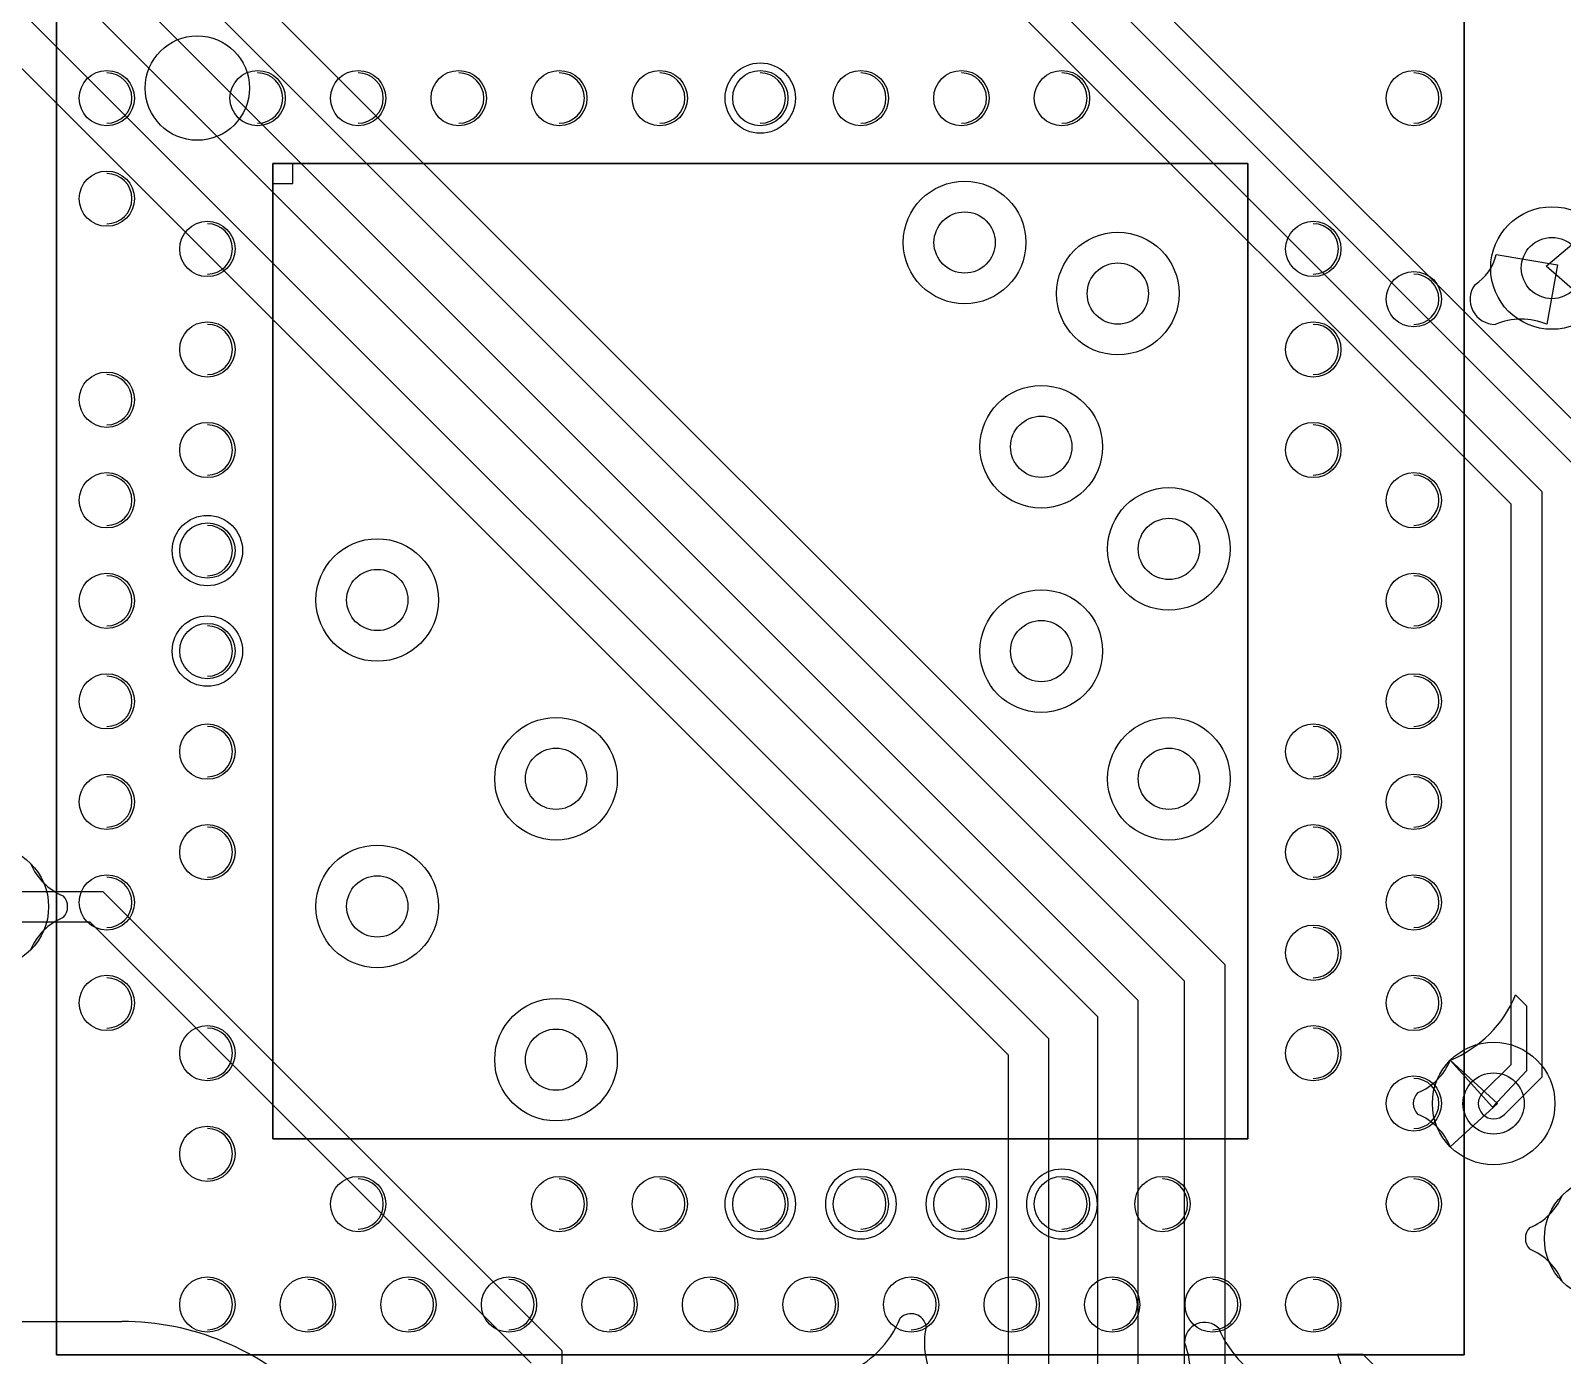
# Model space of a CAD drawing. Extents: x -14 to 27.9, y 0 to 17.8.
# Drawn here: x 14.02 to 21.64, y 4.5 to 11.09 of the extents above; entities that cross this region are included whole.
import ezdxf

# ---------------------------------------------------------------- set-up
doc = ezdxf.new("R2010")
doc.units = 0
doc.header["$MEASUREMENT"] = 0
doc.layers.add('Feature', color=7, linetype='CONTINUOUS')

msp = doc.modelspace()

# ---------------------------------------------------------------- linework, layer by layer
at = {"layer": 'Feature'}
for p, q in [((16.6685, 14.1732, -1.96222), (21.9334, 8.9083, -1.96222)), ((21.781, 8.8451, -1.96222), (16.6053, 14.0208, -1.96222)), ((16.5416, 13.7922, -1.96222), (21.5392, 8.7946, -1.96222)), ((21.3868, 8.7314, -1.96222), (16.4784, 13.6398, -1.96222)), ((13.2184, 13.1859, -1.96222), (19.9625, 6.4418, -1.96222)), ((19.7625, 6.359, -1.96222), (13.1356, 12.9859, -1.96222)), ((12.9954, 12.8, -1.96222), (19.531, 6.2644, -1.96222)), ((19.331, 6.1816, -1.96222), (12.9126, 12.6, -1.96222)), ((12.9954, 12.165, -1.96222), (19.0865, 6.0739, -1.96222)), ((18.8865, 5.9911, -1.96222), (12.9126, 11.965, -1.96222)), ((14.153, 4.501, 0.2), (14.153, 11.501, 0.2)), ((14.153, 11.501, 1), (14.153, 4.501, 1)), ((14.153, 4.501, 0.2), (14.153, 11.501, 0.2)), ((14.153, 11.501, 1), (14.153, 4.501, 1)), ((21.153, 11.501, 0.2), (21.153, 4.501, 0.2)), ((21.153, 4.501, 1), (21.153, 11.501, 1)), ((21.153, 11.501, 0.2), (21.153, 4.501, 0.2)), ((21.153, 4.501, 1), (21.153, 11.501, 1)), ((14.5405, 10.751, 0.001305), (14.5405, 10.751, 0.000305)), ((14.5405, 10.751, 0.001305), (14.5405, 10.751, 0.000305)), ((15.2905, 10.751, 0.001305), (15.2905, 10.751, 0.000305)), ((15.2905, 10.751, 0.001305), (15.2905, 10.751, 0.000305)), ((15.7905, 10.751, 0.001305), (15.7905, 10.751, 0.000305)), ((15.7905, 10.751, 0.001305), (15.7905, 10.751, 0.000305)), ((16.2905, 10.751, 0.001305), (16.2905, 10.751, 0.000305)), ((16.2905, 10.751, 0.001305), (16.2905, 10.751, 0.000305)), ((16.7905, 10.751, 0.001305), (16.7905, 10.751, 0.000305)), ((16.7905, 10.751, 0.001305), (16.7905, 10.751, 0.000305)), ((17.2905, 10.751, 0.001305), (17.2905, 10.751, 0.000305)), ((17.2905, 10.751, 0.001305), (17.2905, 10.751, 0.000305)), ((17.7905, 10.751, 0.001305), (17.7905, 10.751, 0.000305)), ((17.7905, 10.751, 0.001305), (17.7905, 10.751, 0.000305)), ((18.2905, 10.751, 0.001305), (18.2905, 10.751, 0.000305)), ((18.2905, 10.751, 0.001305), (18.2905, 10.751, 0.000305)), ((18.7905, 10.751, 0.001305), (18.7905, 10.751, 0.000305)), ((18.7905, 10.751, 0.001305), (18.7905, 10.751, 0.000305)), ((19.2905, 10.751, 0.001305), (19.2905, 10.751, 0.000305)), ((19.2905, 10.751, 0.001305), (19.2905, 10.751, 0.000305)), ((21.0405, 10.751, 0.001305), (21.0405, 10.751, 0.000305)), ((21.0405, 10.751, 0.001305), (21.0405, 10.751, 0.000305)), ((15.228, 5.576, 0.000305), (15.228, 10.426, 0.000305)), ((15.228, 10.426, 0.000305), (20.078, 10.426, 0.000305)), ((15.228, 10.426, 0.000305), (20.078, 10.426, 0.000305)), ((15.228, 10.426, 0.000305), (15.228, 10.426, 0.001305)), ((20.078, 10.426, 0.001305), (15.228, 10.426, 0.001305)), ((15.228, 5.576, 0.000305), (15.228, 10.426, 0.000305)), ((15.228, 10.426, 0.001305), (15.228, 5.576, 0.001305)), ((15.228, 10.426, 0.000305), (15.228, 10.426, 0.001305)), ((15.228, 10.426, 0.001305), (15.228, 5.576, 0.001305)), ((20.078, 10.426, 0.001305), (15.228, 10.426, 0.001305)), ((15.228, 5.576, 0.000305), (15.228, 10.426, 0.000305)), ((15.228, 10.426, 0.000305), (20.078, 10.426, 0.000305)), ((15.328, 10.326, 0.1), (15.328, 10.426, 0.1)), ((15.328, 10.426, 0.1), (20.078, 10.426, 0.1)), ((15.328, 10.326, 0.1), (15.328, 10.426, 0.1)), ((15.328, 10.426, 0.1), (20.078, 10.426, 0.1)), ((15.328, 10.426, 0.1), (20.078, 10.426, 0.1)), ((15.328, 10.426, 0.1), (15.328, 10.426, 0.2)), ((15.328, 10.426, 0.2), (20.078, 10.426, 0.2)), ((15.328, 10.426, 0.1), (15.328, 10.426, 0.2)), ((15.328, 10.326, 0.1), (15.328, 10.426, 0.1)), ((15.328, 10.326, 0.2), (15.328, 10.426, 0.2)), ((15.328, 10.426, 0.2), (20.078, 10.426, 0.2)), ((15.328, 10.326, 0.2), (15.328, 10.426, 0.2)), ((20.078, 10.426, 0.000305), (20.078, 5.576, 0.000305)), ((20.078, 10.426, 0.1), (20.078, 5.576, 0.1)), ((20.078, 10.426, 0.1), (20.078, 5.576, 0.1)), ((20.078, 10.426, 0.1), (20.078, 5.576, 0.1)), ((20.078, 10.426, 0.1), (20.078, 10.426, 0.2)), ((20.078, 10.426, 0.2), (20.078, 5.576, 0.2)), ((20.078, 10.426, 0.1), (20.078, 10.426, 0.2)), ((20.078, 10.426, 0.2), (20.078, 5.576, 0.2)), ((20.078, 10.426, 0.000305), (20.078, 10.426, 0.001305)), ((20.078, 10.426, 0.000305), (20.078, 5.576, 0.000305)), ((20.078, 10.426, 0.000305), (20.078, 10.426, 0.001305)), ((20.078, 5.576, 0.001305), (20.078, 10.426, 0.001305)), ((20.078, 5.576, 0.001305), (20.078, 10.426, 0.001305)), ((20.078, 10.426, 0.000305), (20.078, 5.576, 0.000305)), ((15.228, 5.576, 0.1), (15.228, 10.326, 0.1)), ((15.228, 10.326, 0.1), (15.328, 10.326, 0.1)), ((15.228, 5.576, 0.1), (15.228, 10.326, 0.1)), ((15.228, 10.326, 0.1), (15.328, 10.326, 0.1)), ((15.228, 10.326, 0.2), (15.228, 10.326, 0.1)), ((15.228, 5.576, 0.1), (15.228, 10.326, 0.1)), ((15.228, 5.576, 0.2), (15.228, 10.326, 0.2)), ((15.228, 10.326, 0.1), (15.328, 10.326, 0.1)), ((15.228, 10.326, 0.2), (15.228, 10.326, 0.1)), ((15.228, 10.326, 0.2), (15.328, 10.326, 0.2)), ((15.228, 10.326, 0.2), (15.328, 10.326, 0.2)), ((15.228, 5.576, 0.2), (15.228, 10.326, 0.2)), ((15.328, 10.326, 0.1), (15.328, 10.326, 0.2)), ((15.328, 10.326, 0.1), (15.328, 10.326, 0.2)), ((14.5405, 10.251, 0.001305), (14.5405, 10.251, 0.000305)), ((14.5405, 10.251, 0.001305), (14.5405, 10.251, 0.000305)), ((21.5604, 9.9159, 0.000305), (21.8055, 10.1214, 0.000305)), ((15.0405, 10.001, 0.001305), (15.0405, 10.001, 0.000305)), ((15.0405, 10.001, 0.001305), (15.0405, 10.001, 0.000305)), ((18.8214, 10.033, -1.96192), (18.8214, 10.033)), ((18.8214, 10.033, -1.96192), (18.8214, 10.033)), ((20.5405, 10.001, 0.001305), (20.5405, 10.001, 0.000305)), ((20.5405, 10.001, 0.001305), (20.5405, 10.001, 0.000305)), ((21.3125, 9.9739, 0.000305), (21.6174, 9.9211, 0.000305)), ((21.717, 9.779, 0.000305), (21.5604, 9.9159, 0.000305)), ((21.6174, 9.9211, 0.000305), (21.5652, 9.6261, 0.000305)), ((19.5834, 9.779, -1.96192), (19.5834, 9.779)), ((19.5834, 9.779, -1.96192), (19.5834, 9.779)), ((21.0405, 9.751, 0.001305), (21.0405, 9.751, 0.000305)), ((21.0405, 9.751, 0.001305), (21.0405, 9.751, 0.000305)), ((15.0405, 9.501, 0.001305), (15.0405, 9.501, 0.000305)), ((15.0405, 9.501, 0.001305), (15.0405, 9.501, 0.000305)), ((20.5405, 9.501, 0.001305), (20.5405, 9.501, 0.000305)), ((20.5405, 9.501, 0.001305), (20.5405, 9.501, 0.000305)), ((14.5405, 9.251, 0.001305), (14.5405, 9.251, 0.000305)), ((14.5405, 9.251, 0.001305), (14.5405, 9.251, 0.000305)), ((15.0405, 9.001, 0.001305), (15.0405, 9.001, 0.000305)), ((15.0405, 9.001, 0.001305), (15.0405, 9.001, 0.000305)), ((19.2024, 9.017, -1.96192), (19.2024, 9.017)), ((19.2024, 9.017, -1.96192), (19.2024, 9.017)), ((20.5405, 9.001, 0.001305), (20.5405, 9.001, 0.000305)), ((20.5405, 9.001, 0.001305), (20.5405, 9.001, 0.000305)), ((21.5392, 8.7946, -1.96222), (21.5392, 5.8824, -1.96222)), ((14.5405, 8.751, 0.001305), (14.5405, 8.751, 0.000305)), ((14.5405, 8.751, 0.001305), (14.5405, 8.751, 0.000305)), ((21.0405, 8.751, 0.001305), (21.0405, 8.751, 0.000305)), ((21.0405, 8.751, 0.001305), (21.0405, 8.751, 0.000305)), ((21.3868, 5.9456, -1.96222), (21.3868, 8.7314, -1.96222)), ((15.0405, 8.501, 0.001305), (15.0405, 8.501, 0.000305)), ((15.0405, 8.501, 0.001305), (15.0405, 8.501, 0.000305)), ((19.8374, 8.509, -1.96192), (19.8374, 8.509)), ((19.8374, 8.509, -1.96192), (19.8374, 8.509)), ((14.5405, 8.251, 0.001305), (14.5405, 8.251, 0.000305)), ((14.5405, 8.251, 0.001305), (14.5405, 8.251, 0.000305)), ((15.9004, 8.255, -1.96192), (15.9004, 8.255)), ((15.9004, 8.255, -1.96192), (15.9004, 8.255)), ((21.0405, 8.251, 0.001305), (21.0405, 8.251, 0.000305)), ((21.0405, 8.251, 0.001305), (21.0405, 8.251, 0.000305)), ((15.0405, 8.001, 0.001305), (15.0405, 8.001, 0.000305)), ((15.0405, 8.001, 0.001305), (15.0405, 8.001, 0.000305)), ((19.2024, 8.001, -1.96192), (19.2024, 8.001)), ((19.2024, 8.001, -1.96192), (19.2024, 8.001)), ((14.5405, 7.751, 0.001305), (14.5405, 7.751, 0.000305)), ((14.5405, 7.751, 0.001305), (14.5405, 7.751, 0.000305)), ((21.0405, 7.751, 0.001305), (21.0405, 7.751, 0.000305)), ((21.0405, 7.751, 0.001305), (21.0405, 7.751, 0.000305)), ((15.0405, 7.501, 0.001305), (15.0405, 7.501, 0.000305)), ((15.0405, 7.501, 0.001305), (15.0405, 7.501, 0.000305)), ((20.5405, 7.501, 0.001305), (20.5405, 7.501, 0.000305)), ((20.5405, 7.501, 0.001305), (20.5405, 7.501, 0.000305)), ((16.7894, 7.366, -1.96192), (16.7894, 7.366)), ((16.7894, 7.366, -1.96192), (16.7894, 7.366)), ((19.8374, 7.366, -1.96192), (19.8374, 7.366)), ((19.8374, 7.366, -1.96192), (19.8374, 7.366)), ((14.5405, 7.251, 0.001305), (14.5405, 7.251, 0.000305)), ((14.5405, 7.251, 0.001305), (14.5405, 7.251, 0.000305)), ((21.0405, 7.251, 0.001305), (21.0405, 7.251, 0.000305)), ((21.0405, 7.251, 0.001305), (21.0405, 7.251, 0.000305)), ((15.0405, 7.001, 0.001305), (15.0405, 7.001, 0.000305)), ((15.0405, 7.001, 0.001305), (15.0405, 7.001, 0.000305)), ((20.5405, 7.001, 0.001305), (20.5405, 7.001, 0.000305)), ((20.5405, 7.001, 0.001305), (20.5405, 7.001, 0.000305)), ((13.8086, 6.8059, -1.96222), (14.3839, 6.8059, -1.96222)), ((14.3839, 6.8059, -1.96222), (16.6664, 4.5234, -1.96222)), ((14.5405, 6.751, 0.001305), (14.5405, 6.751, 0.000305)), ((14.5405, 6.751, 0.001305), (14.5405, 6.751, 0.000305)), ((15.9004, 6.731, -1.96192), (15.9004, 6.731)), ((15.9004, 6.731, -1.96192), (15.9004, 6.731)), ((21.0405, 6.751, 0.001305), (21.0405, 6.751, 0.000305)), ((21.0405, 6.751, 0.001305), (21.0405, 6.751, 0.000305)), ((14.3207, 6.6535, -1.96222), (13.8086, 6.6535, -1.96222)), ((16.514, 4.4602, -1.96222), (14.3207, 6.6535, -1.96222)), ((20.5405, 6.501, 0.001305), (20.5405, 6.501, 0.000305)), ((20.5405, 6.501, 0.001305), (20.5405, 6.501, 0.000305)), ((19.9625, 6.4418, -1.96222), (19.9625, 4.3141, -1.96222)), ((19.7625, 4.2313, -1.96222), (19.7625, 6.359, -1.96222)), ((14.5405, 6.251, 0.001305), (14.5405, 6.251, 0.000305)), ((14.5405, 6.251, 0.001305), (14.5405, 6.251, 0.000305)), ((19.531, 6.2644, -1.96222), (19.531, 3.6857, -1.96222)), ((21.0405, 6.251, 0.001305), (21.0405, 6.251, 0.000305)), ((21.0405, 6.251, 0.001305), (21.0405, 6.251, 0.000305)), ((21.4091, 6.2912, -1.96222), (21.463, 6.2373, -1.96222)), ((19.331, 3.6029, -1.96222), (19.331, 6.1816, -1.96222)), ((21.463, 6.2373, -1.96222), (21.463, 5.914, -1.96222)), ((19.0865, 6.0739, -1.96222), (19.0865, 3.688, -1.96222)), ((15.0405, 6.001, 0.001305), (15.0405, 6.001, 0.000305)), ((15.0405, 6.001, 0.001305), (15.0405, 6.001, 0.000305)), ((16.7894, 5.969, -1.96192), (16.7894, 5.969)), ((16.7894, 5.969, -1.96192), (16.7894, 5.969)), ((18.8865, 3.7708, -1.96222), (18.8865, 5.9911, -1.96222)), ((20.5405, 6.001, 0.001305), (20.5405, 6.001, 0.000305)), ((20.5405, 6.001, 0.001305), (20.5405, 6.001, 0.000305)), ((21.2939, 5.7329, -1.96222), (21.0846, 5.9665, -1.96222)), ((21.0846, 5.9664, 0.000305), (21.319, 5.751, 0.000305)), ((21.2461, 5.8049, -1.96222), (21.3868, 5.9456, -1.96222)), ((21.463, 5.914, -1.96222), (21.2939, 5.7329, -1.96222)), ((21.5392, 5.8824, -1.96222), (21.3539, 5.6971, -1.96222)), ((21.0405, 5.751, 0.001305), (21.0405, 5.751, 0.000305)), ((21.0405, 5.751, 0.001305), (21.0405, 5.751, 0.000305)), ((21.319, 5.751, 0.000305), (21.0846, 5.5356, 0.000305)), ((21.4524, 5.751, -1.96192), (21.4524, 5.751)), ((21.4524, 5.751, -1.96192), (21.4524, 5.751)), ((20.078, 5.576, 0.000305), (15.228, 5.576, 0.000305)), ((20.078, 5.576, 0.1), (15.228, 5.576, 0.1)), ((20.078, 5.576, 0.1), (15.228, 5.576, 0.1)), ((15.228, 5.576, 0.1), (15.228, 5.576, 0.2)), ((15.228, 5.576, 0.1), (15.228, 5.576, 0.2)), ((20.078, 5.576, 0.1), (15.228, 5.576, 0.1)), ((20.078, 5.576, 0.2), (15.228, 5.576, 0.2)), ((20.078, 5.576, 0.2), (15.228, 5.576, 0.2)), ((20.078, 5.576, 0.000305), (15.228, 5.576, 0.000305)), ((15.228, 5.576, 0.001305), (20.078, 5.576, 0.001305)), ((15.228, 5.576, 0.000305), (15.228, 5.576, 0.001305)), ((15.228, 5.576, 0.000305), (15.228, 5.576, 0.001305)), ((15.228, 5.576, 0.001305), (20.078, 5.576, 0.001305)), ((20.078, 5.576, 0.000305), (15.228, 5.576, 0.000305)), ((20.078, 5.576, 0.1), (20.078, 5.576, 0.2)), ((20.078, 5.576, 0.1), (20.078, 5.576, 0.2)), ((20.078, 5.576, 0.000305), (20.078, 5.576, 0.001305)), ((20.078, 5.576, 0.000305), (20.078, 5.576, 0.001305)), ((15.0405, 5.501, 0.001305), (15.0405, 5.501, 0.000305)), ((15.0405, 5.501, 0.001305), (15.0405, 5.501, 0.000305)), ((15.7905, 5.251, 0.001305), (15.7905, 5.251, 0.000305)), ((15.7905, 5.251, 0.001305), (15.7905, 5.251, 0.000305)), ((16.7905, 5.251, 0.001305), (16.7905, 5.251, 0.000305)), ((16.7905, 5.251, 0.001305), (16.7905, 5.251, 0.000305)), ((17.2905, 5.251, 0.001305), (17.2905, 5.251, 0.000305)), ((17.2905, 5.251, 0.001305), (17.2905, 5.251, 0.000305)), ((17.7905, 5.251, 0.001305), (17.7905, 5.251, 0.000305)), ((17.7905, 5.251, 0.001305), (17.7905, 5.251, 0.000305)), ((18.2905, 5.251, 0.001305), (18.2905, 5.251, 0.000305)), ((18.2905, 5.251, 0.001305), (18.2905, 5.251, 0.000305)), ((18.7905, 5.251, 0.001305), (18.7905, 5.251, 0.000305)), ((18.7905, 5.251, 0.001305), (18.7905, 5.251, 0.000305)), ((19.2905, 5.251, 0.001305), (19.2905, 5.251, 0.000305)), ((19.2905, 5.251, 0.001305), (19.2905, 5.251, 0.000305)), ((19.7905, 5.251, 0.001305), (19.7905, 5.251, 0.000305)), ((19.7905, 5.251, 0.001305), (19.7905, 5.251, 0.000305)), ((21.0405, 5.251, 0.001305), (21.0405, 5.251, 0.000305)), ((21.0405, 5.251, 0.001305), (21.0405, 5.251, 0.000305)), ((15.0405, 4.751, 0.001305), (15.0405, 4.751, 0.000305)), ((15.0405, 4.751, 0.001305), (15.0405, 4.751, 0.000305)), ((15.5405, 4.751, 0.001305), (15.5405, 4.751, 0.000305)), ((15.5405, 4.751, 0.001305), (15.5405, 4.751, 0.000305)), ((16.0405, 4.751, 0.001305), (16.0405, 4.751, 0.000305)), ((16.0405, 4.751, 0.001305), (16.0405, 4.751, 0.000305)), ((16.5405, 4.751, 0.001305), (16.5405, 4.751, 0.000305)), ((16.5405, 4.751, 0.001305), (16.5405, 4.751, 0.000305)), ((17.0405, 4.751, 0.001305), (17.0405, 4.751, 0.000305)), ((17.0405, 4.751, 0.001305), (17.0405, 4.751, 0.000305)), ((17.5405, 4.751, 0.001305), (17.5405, 4.751, 0.000305)), ((17.5405, 4.751, 0.001305), (17.5405, 4.751, 0.000305)), ((18.0405, 4.751, 0.001305), (18.0405, 4.751, 0.000305)), ((18.0405, 4.751, 0.001305), (18.0405, 4.751, 0.000305)), ((18.5405, 4.751, 0.001305), (18.5405, 4.751, 0.000305)), ((18.5405, 4.751, 0.001305), (18.5405, 4.751, 0.000305)), ((19.0405, 4.751, 0.001305), (19.0405, 4.751, 0.000305)), ((19.0405, 4.751, 0.001305), (19.0405, 4.751, 0.000305)), ((19.5405, 4.751, 0.001305), (19.5405, 4.751, 0.000305)), ((19.5405, 4.751, 0.001305), (19.5405, 4.751, 0.000305)), ((20.0405, 4.751, 0.001305), (20.0405, 4.751, 0.000305)), ((20.0405, 4.751, 0.001305), (20.0405, 4.751, 0.000305)), ((20.5405, 4.751, 0.001305), (20.5405, 4.751, 0.000305)), ((20.5405, 4.751, 0.001305), (20.5405, 4.751, 0.000305)), ((13.6805, 4.667, -1.96222), (14.478, 4.667, -1.96222)), ((21.153, 4.501, 0.2), (14.153, 4.501, 0.2)), ((14.153, 4.501, 1), (14.153, 4.501, 0.2)), ((14.153, 4.501, 1), (21.153, 4.501, 1)), ((14.153, 4.501, 1), (14.153, 4.501, 0.2)), ((21.153, 4.501, 0.2), (14.153, 4.501, 0.2)), ((14.153, 4.501, 1), (21.153, 4.501, 1)), ((16.6664, 4.5234, -1.96222), (16.6664, 3.5074, -1.96222)), ((20.5232, 4.5038, 0.000305), (20.6502, 4.5038, 0.000305)), ((20.6502, 4.5038, 0.000305), (20.828, 4.326, 0.000305)), ((21.153, 4.501, 0.2), (21.153, 4.501, 1)), ((21.153, 4.501, 0.2), (21.153, 4.501, 1))]:
    msp.add_line(p, q, dxfattribs=at)
for centre, radius in [((14.853, 10.801), 0.259808), ((14.853, 10.801), 0.259808), ((17.653, 10.751), 0.175), ((14.403, 10.751), 0.1375), ((14.403, 10.751), 0.1375), ((14.403, 10.751), 0.1375), ((14.403, 10.751), 0.1375), ((14.403, 10.751), 0.1375), ((15.153, 10.751), 0.1375), ((15.153, 10.751), 0.1375), ((15.153, 10.751), 0.1375), ((15.153, 10.751), 0.1375), ((15.153, 10.751), 0.1375), ((15.653, 10.751), 0.1375), ((15.653, 10.751), 0.1375), ((15.653, 10.751), 0.1375), ((15.653, 10.751), 0.1375), ((15.653, 10.751), 0.1375), ((16.153, 10.751), 0.1375), ((16.153, 10.751), 0.1375), ((16.153, 10.751), 0.1375), ((16.153, 10.751), 0.1375), ((16.153, 10.751), 0.1375), ((16.653, 10.751), 0.1375), ((16.653, 10.751), 0.1375), ((16.653, 10.751), 0.1375), ((16.653, 10.751), 0.1375), ((16.653, 10.751), 0.1375), ((17.153, 10.751), 0.1375), ((17.153, 10.751), 0.1375), ((17.153, 10.751), 0.1375), ((17.153, 10.751), 0.1375), ((17.153, 10.751), 0.1375), ((17.653, 10.751), 0.1375), ((17.653, 10.751), 0.1375), ((17.653, 10.751), 0.1375), ((17.653, 10.751), 0.1375), ((17.653, 10.751), 0.1375), ((18.153, 10.751), 0.1375), ((18.153, 10.751), 0.1375), ((18.153, 10.751), 0.1375), ((18.153, 10.751), 0.1375), ((18.153, 10.751), 0.1375), ((18.653, 10.751), 0.1375), ((18.653, 10.751), 0.1375), ((18.653, 10.751), 0.1375), ((18.653, 10.751), 0.1375), ((18.653, 10.751), 0.1375), ((19.153, 10.751), 0.1375), ((19.153, 10.751), 0.1375), ((19.153, 10.751), 0.1375), ((19.153, 10.751), 0.1375), ((19.153, 10.751), 0.1375), ((20.903, 10.751), 0.1375), ((20.903, 10.751), 0.1375), ((20.903, 10.751), 0.1375), ((20.903, 10.751), 0.1375), ((20.903, 10.751), 0.1375), ((14.403, 10.251), 0.1375), ((14.403, 10.251), 0.1375), ((14.403, 10.251), 0.1375), ((14.403, 10.251), 0.1375), ((14.403, 10.251), 0.1375), ((18.669, 10.033), 0.3048), ((21.59, 9.906), 0.3048), ((14.903, 10.001), 0.1375), ((14.903, 10.001), 0.1375), ((14.903, 10.001), 0.1375), ((14.903, 10.001), 0.1375), ((14.903, 10.001), 0.1375), ((18.669, 10.033), 0.1524), ((18.669, 10.033), 0.1524), ((18.669, 10.033), 0.1524), ((18.669, 10.033), 0.1524), ((20.403, 10.001), 0.1375), ((20.403, 10.001), 0.1375), ((20.403, 10.001), 0.1375), ((20.403, 10.001), 0.1375), ((20.403, 10.001), 0.1375), ((19.431, 9.779), 0.3048), ((21.59, 9.906), 0.1524), ((21.59, 9.906), 0.1524), ((21.59, 9.906), 0.1524), ((21.59, 9.906), 0.1524), ((19.431, 9.779), 0.1524), ((19.431, 9.779), 0.1524), ((19.431, 9.779), 0.1524), ((19.431, 9.779), 0.1524), ((20.903, 9.751), 0.1375), ((20.903, 9.751), 0.1375), ((20.903, 9.751), 0.1375), ((20.903, 9.751), 0.1375), ((20.903, 9.751), 0.1375), ((14.903, 9.501), 0.1375), ((14.903, 9.501), 0.1375), ((14.903, 9.501), 0.1375), ((14.903, 9.501), 0.1375), ((14.903, 9.501), 0.1375), ((20.403, 9.501), 0.1375), ((20.403, 9.501), 0.1375), ((20.403, 9.501), 0.1375), ((20.403, 9.501), 0.1375), ((20.403, 9.501), 0.1375), ((14.403, 9.251), 0.1375), ((14.403, 9.251), 0.1375), ((14.403, 9.251), 0.1375), ((14.403, 9.251), 0.1375), ((14.403, 9.251), 0.1375), ((19.05, 9.017), 0.3048), ((19.05, 9.017), 0.1524), ((19.05, 9.017), 0.1524), ((19.05, 9.017), 0.1524), ((19.05, 9.017), 0.1524), ((14.903, 9.001), 0.1375), ((14.903, 9.001), 0.1375), ((14.903, 9.001), 0.1375), ((14.903, 9.001), 0.1375), ((14.903, 9.001), 0.1375), ((20.403, 9.001), 0.1375), ((20.403, 9.001), 0.1375), ((20.403, 9.001), 0.1375), ((20.403, 9.001), 0.1375), ((20.403, 9.001), 0.1375), ((14.403, 8.751), 0.1375), ((14.403, 8.751), 0.1375), ((14.403, 8.751), 0.1375), ((14.403, 8.751), 0.1375), ((14.403, 8.751), 0.1375), ((20.903, 8.751), 0.1375), ((20.903, 8.751), 0.1375), ((20.903, 8.751), 0.1375), ((20.903, 8.751), 0.1375), ((20.903, 8.751), 0.1375), ((19.685, 8.509), 0.3048), ((14.903, 8.501), 0.175), ((14.903, 8.501), 0.1375), ((14.903, 8.501), 0.1375), ((14.903, 8.501), 0.1375), ((14.903, 8.501), 0.1375), ((14.903, 8.501), 0.1375), ((19.685, 8.509), 0.1524), ((19.685, 8.509), 0.1524), ((19.685, 8.509), 0.1524), ((19.685, 8.509), 0.1524), ((15.748, 8.255), 0.3048), ((14.403, 8.251), 0.1375), ((14.403, 8.251), 0.1375), ((14.403, 8.251), 0.1375), ((14.403, 8.251), 0.1375), ((14.403, 8.251), 0.1375), ((15.748, 8.255), 0.1524), ((15.748, 8.255), 0.1524), ((15.748, 8.255), 0.1524), ((15.748, 8.255), 0.1524), ((20.903, 8.251), 0.1375), ((20.903, 8.251), 0.1375), ((20.903, 8.251), 0.1375), ((20.903, 8.251), 0.1375), ((20.903, 8.251), 0.1375), ((19.05, 8.001), 0.3048), ((14.903, 8.001), 0.175), ((19.05, 8.001), 0.1524), ((19.05, 8.001), 0.1524), ((19.05, 8.001), 0.1524), ((19.05, 8.001), 0.1524), ((14.903, 8.001), 0.1375), ((14.903, 8.001), 0.1375), ((14.903, 8.001), 0.1375), ((14.903, 8.001), 0.1375), ((14.903, 8.001), 0.1375), ((14.403, 7.751), 0.1375), ((14.403, 7.751), 0.1375), ((14.403, 7.751), 0.1375), ((14.403, 7.751), 0.1375), ((14.403, 7.751), 0.1375), ((20.903, 7.751), 0.1375), ((20.903, 7.751), 0.1375), ((20.903, 7.751), 0.1375), ((20.903, 7.751), 0.1375), ((20.903, 7.751), 0.1375), ((14.903, 7.501), 0.1375), ((14.903, 7.501), 0.1375), ((14.903, 7.501), 0.1375), ((14.903, 7.501), 0.1375), ((14.903, 7.501), 0.1375), ((16.637, 7.366), 0.3048), ((19.685, 7.366), 0.3048), ((20.403, 7.501), 0.1375), ((20.403, 7.501), 0.1375), ((20.403, 7.501), 0.1375), ((20.403, 7.501), 0.1375), ((20.403, 7.501), 0.1375), ((16.637, 7.366), 0.1524), ((16.637, 7.366), 0.1524), ((16.637, 7.366), 0.1524), ((16.637, 7.366), 0.1524), ((19.685, 7.366), 0.1524), ((19.685, 7.366), 0.1524), ((19.685, 7.366), 0.1524), ((19.685, 7.366), 0.1524), ((14.403, 7.251), 0.1375), ((14.403, 7.251), 0.1375), ((14.403, 7.251), 0.1375), ((14.403, 7.251), 0.1375), ((14.403, 7.251), 0.1375), ((20.903, 7.251), 0.1375), ((20.903, 7.251), 0.1375), ((20.903, 7.251), 0.1375), ((20.903, 7.251), 0.1375), ((20.903, 7.251), 0.1375), ((14.903, 7.001), 0.1375), ((14.903, 7.001), 0.1375), ((14.903, 7.001), 0.1375), ((14.903, 7.001), 0.1375), ((14.903, 7.001), 0.1375), ((20.403, 7.001), 0.1375), ((20.403, 7.001), 0.1375), ((20.403, 7.001), 0.1375), ((20.403, 7.001), 0.1375), ((20.403, 7.001), 0.1375), ((13.8086, 6.7297), 0.3048), ((15.748, 6.731), 0.3048), ((14.403, 6.751), 0.1375), ((14.403, 6.751), 0.1375), ((14.403, 6.751), 0.1375), ((14.403, 6.751), 0.1375), ((14.403, 6.751), 0.1375), ((15.748, 6.731), 0.1524), ((15.748, 6.731), 0.1524), ((15.748, 6.731), 0.1524), ((15.748, 6.731), 0.1524), ((20.903, 6.751), 0.1375), ((20.903, 6.751), 0.1375), ((20.903, 6.751), 0.1375), ((20.903, 6.751), 0.1375), ((20.903, 6.751), 0.1375), ((20.403, 6.501), 0.1375), ((20.403, 6.501), 0.1375), ((20.403, 6.501), 0.1375), ((20.403, 6.501), 0.1375), ((20.403, 6.501), 0.1375), ((14.403, 6.251), 0.1375), ((14.403, 6.251), 0.1375), ((14.403, 6.251), 0.1375), ((14.403, 6.251), 0.1375), ((14.403, 6.251), 0.1375), ((20.903, 6.251), 0.1375), ((20.903, 6.251), 0.1375), ((20.903, 6.251), 0.1375), ((20.903, 6.251), 0.1375), ((20.903, 6.251), 0.1375), ((16.637, 5.969), 0.3048), ((14.903, 6.001), 0.1375), ((14.903, 6.001), 0.1375), ((14.903, 6.001), 0.1375), ((14.903, 6.001), 0.1375), ((14.903, 6.001), 0.1375), ((16.637, 5.969), 0.1524), ((16.637, 5.969), 0.1524), ((16.637, 5.969), 0.1524), ((16.637, 5.969), 0.1524), ((20.403, 6.001), 0.1375), ((20.403, 6.001), 0.1375), ((20.403, 6.001), 0.1375), ((20.403, 6.001), 0.1375), ((20.403, 6.001), 0.1375), ((21.3, 5.751), 0.3048), ((20.903, 5.751), 0.1375), ((20.903, 5.751), 0.1375), ((20.903, 5.751), 0.1375), ((20.903, 5.751), 0.1375), ((20.903, 5.751), 0.1375), ((21.3, 5.751), 0.1524), ((21.3, 5.751), 0.1524), ((21.3, 5.751), 0.1524), ((21.3, 5.751), 0.1524), ((14.903, 5.501), 0.1375), ((14.903, 5.501), 0.1375), ((14.903, 5.501), 0.1375), ((14.903, 5.501), 0.1375), ((14.903, 5.501), 0.1375), ((17.653, 5.251), 0.175), ((18.153, 5.251), 0.175), ((18.653, 5.251), 0.175), ((19.153, 5.251), 0.175), ((15.653, 5.251), 0.1375), ((15.653, 5.251), 0.1375), ((15.653, 5.251), 0.1375), ((15.653, 5.251), 0.1375), ((15.653, 5.251), 0.1375), ((16.653, 5.251), 0.1375), ((16.653, 5.251), 0.1375), ((16.653, 5.251), 0.1375), ((16.653, 5.251), 0.1375), ((16.653, 5.251), 0.1375), ((17.153, 5.251), 0.1375), ((17.153, 5.251), 0.1375), ((17.153, 5.251), 0.1375), ((17.153, 5.251), 0.1375), ((17.153, 5.251), 0.1375), ((17.653, 5.251), 0.1375), ((17.653, 5.251), 0.1375), ((17.653, 5.251), 0.1375), ((17.653, 5.251), 0.1375), ((17.653, 5.251), 0.1375), ((18.153, 5.251), 0.1375), ((18.153, 5.251), 0.1375), ((18.153, 5.251), 0.1375), ((18.153, 5.251), 0.1375), ((18.153, 5.251), 0.1375), ((18.653, 5.251), 0.1375), ((18.653, 5.251), 0.1375), ((18.653, 5.251), 0.1375), ((18.653, 5.251), 0.1375), ((18.653, 5.251), 0.1375), ((19.153, 5.251), 0.1375), ((19.153, 5.251), 0.1375), ((19.153, 5.251), 0.1375), ((19.153, 5.251), 0.1375), ((19.153, 5.251), 0.1375), ((19.653, 5.251), 0.1375), ((19.653, 5.251), 0.1375), ((19.653, 5.251), 0.1375), ((19.653, 5.251), 0.1375), ((19.653, 5.251), 0.1375), ((20.903, 5.251), 0.1375), ((20.903, 5.251), 0.1375), ((20.903, 5.251), 0.1375), ((20.903, 5.251), 0.1375), ((20.903, 5.251), 0.1375), ((21.8572, 5.08), 0.3048), ((14.903, 4.751), 0.1375), ((14.903, 4.751), 0.1375), ((14.903, 4.751), 0.1375), ((14.903, 4.751), 0.1375), ((14.903, 4.751), 0.1375), ((15.403, 4.751), 0.1375), ((15.403, 4.751), 0.1375), ((15.403, 4.751), 0.1375), ((15.403, 4.751), 0.1375), ((15.403, 4.751), 0.1375), ((15.903, 4.751), 0.1375), ((15.903, 4.751), 0.1375), ((15.903, 4.751), 0.1375), ((15.903, 4.751), 0.1375), ((15.903, 4.751), 0.1375), ((16.403, 4.751), 0.1375), ((16.403, 4.751), 0.1375), ((16.403, 4.751), 0.1375), ((16.403, 4.751), 0.1375), ((16.403, 4.751), 0.1375), ((16.903, 4.751), 0.1375), ((16.903, 4.751), 0.1375), ((16.903, 4.751), 0.1375), ((16.903, 4.751), 0.1375), ((16.903, 4.751), 0.1375), ((17.403, 4.751), 0.1375), ((17.403, 4.751), 0.1375), ((17.403, 4.751), 0.1375), ((17.403, 4.751), 0.1375), ((17.403, 4.751), 0.1375), ((17.903, 4.751), 0.1375), ((17.903, 4.751), 0.1375), ((17.903, 4.751), 0.1375), ((17.903, 4.751), 0.1375), ((17.903, 4.751), 0.1375), ((18.403, 4.751), 0.1375), ((18.403, 4.751), 0.1375), ((18.403, 4.751), 0.1375), ((18.403, 4.751), 0.1375), ((18.403, 4.751), 0.1375), ((18.903, 4.751), 0.1375), ((18.903, 4.751), 0.1375), ((18.903, 4.751), 0.1375), ((18.903, 4.751), 0.1375), ((18.903, 4.751), 0.1375), ((19.403, 4.751), 0.1375), ((19.403, 4.751), 0.1375), ((19.403, 4.751), 0.1375), ((19.403, 4.751), 0.1375), ((19.403, 4.751), 0.1375), ((19.903, 4.751), 0.1375), ((19.903, 4.751), 0.1375), ((19.903, 4.751), 0.1375), ((19.903, 4.751), 0.1375), ((19.903, 4.751), 0.1375), ((20.403, 4.751), 0.1375), ((20.403, 4.751), 0.1375), ((20.403, 4.751), 0.1375), ((20.403, 4.751), 0.1375), ((20.403, 4.751), 0.1375)]:
    msp.add_circle(centre, radius, dxfattribs=at)
for centre, radius, start, end in [((14.403, 10.751, 0.125), 0.125, -90, 90), ((14.403, 10.751, 0.125), 0.125, -90, 90), ((15.153, 10.751, 0.125), 0.125, -90, 90), ((15.153, 10.751, 0.125), 0.125, -90, 90), ((15.653, 10.751, 0.125), 0.125, -90, 90), ((15.653, 10.751, 0.125), 0.125, -90, 90), ((16.153, 10.751, 0.125), 0.125, -90, 90), ((16.153, 10.751, 0.125), 0.125, -90, 90), ((16.653, 10.751, 0.125), 0.125, -90, 90), ((16.653, 10.751, 0.125), 0.125, -90, 90), ((17.153, 10.751, 0.125), 0.125, -90, 90), ((17.153, 10.751, 0.125), 0.125, -90, 90), ((17.653, 10.751, 0.125), 0.125, -90, 90), ((17.653, 10.751, 0.125), 0.125, -90, 90), ((18.153, 10.751, 0.125), 0.125, -90, 90), ((18.153, 10.751, 0.125), 0.125, -90, 90), ((18.653, 10.751, 0.125), 0.125, -90, 90), ((18.653, 10.751, 0.125), 0.125, -90, 90), ((19.153, 10.751, 0.125), 0.125, -90, 90), ((19.153, 10.751, 0.125), 0.125, -90, 90), ((20.903, 10.751, 0.125), 0.125, -90, 90), ((20.903, 10.751, 0.125), 0.125, -90, 90), ((14.403, 10.251, 0.125), 0.125, -90, 90), ((14.403, 10.251, 0.125), 0.125, -90, 90), ((14.903, 10.001, 0.125), 0.125, -90, 90), ((14.903, 10.001, 0.125), 0.125, -90, 90), ((20.403, 10.001, 0.125), 0.125, -90, 90), ((20.403, 10.001, 0.125), 0.125, -90, 90), ((21.0787, 10.0261, 0.000305), 0.239603, -57.9233, -12.5895), ((20.903, 9.751, 0.125), 0.125, -90, 90), ((20.903, 9.751, 0.125), 0.125, -90, 90), ((21.308, 9.75099, 0.000305), 0.124994, 144.769, -90), ((14.903, 9.501, 0.125), 0.125, -90, 90), ((14.903, 9.501, 0.125), 0.125, -90, 90), ((20.403, 9.501, 0.125), 0.125, -90, 90), ((20.403, 9.501, 0.125), 0.125, -90, 90), ((21.4367, 9.3178, 0.000305), 0.334001, 67.3767, 112.668), ((14.403, 9.251, 0.125), 0.125, -90, 90), ((14.403, 9.251, 0.125), 0.125, -90, 90), ((14.903, 9.001, 0.125), 0.125, -90, 90), ((14.903, 9.001, 0.125), 0.125, -90, 90), ((20.403, 9.001, 0.125), 0.125, -90, 90), ((20.403, 9.001, 0.125), 0.125, -90, 90), ((14.403, 8.751, 0.125), 0.125, -90, 90), ((14.403, 8.751, 0.125), 0.125, -90, 90), ((20.903, 8.751, 0.125), 0.125, -90, 90), ((20.903, 8.751, 0.125), 0.125, -90, 90), ((14.903, 8.501, 0.125), 0.125, -90, 90), ((14.903, 8.501, 0.125), 0.125, -90, 90), ((14.403, 8.251, 0.125), 0.125, -90, 90), ((14.403, 8.251, 0.125), 0.125, -90, 90), ((20.903, 8.251, 0.125), 0.125, -90, 90), ((20.903, 8.251, 0.125), 0.125, -90, 90), ((14.903, 8.001, 0.125), 0.125, -90, 90), ((14.903, 8.001, 0.125), 0.125, -90, 90), ((14.403, 7.751, 0.125), 0.125, -90, 90), ((14.403, 7.751, 0.125), 0.125, -90, 90), ((20.903, 7.751, 0.125), 0.125, -90, 90), ((20.903, 7.751, 0.125), 0.125, -90, 90), ((14.903, 7.501, 0.125), 0.125, -90, 90), ((14.903, 7.501, 0.125), 0.125, -90, 90), ((20.403, 7.501, 0.125), 0.125, -90, 90), ((20.403, 7.501, 0.125), 0.125, -90, 90), ((14.403, 7.251, 0.125), 0.125, -90, 90), ((14.403, 7.251, 0.125), 0.125, -90, 90), ((20.903, 7.251, 0.125), 0.125, -90, 90), ((20.903, 7.251, 0.125), 0.125, -90, 90), ((14.903, 7.001, 0.125), 0.125, -90, 90), ((14.903, 7.001, 0.125), 0.125, -90, 90), ((20.403, 7.001, 0.125), 0.125, -90, 90), ((20.403, 7.001, 0.125), 0.125, -90, 90), ((14.2986, 7.05838, -1.96222), 0.297021, -157.58, -112.313), ((14.403, 6.751, 0.125), 0.125, -90, 90), ((14.403, 6.751, 0.125), 0.125, -90, 90), ((20.903, 6.751, 0.125), 0.125, -90, 90), ((20.903, 6.751, 0.125), 0.125, -90, 90), ((14.1319, 6.7297, -1.96222), 0.076226, -45, 45), ((14.2986, 6.40102, -1.96222), 0.297021, 112.313, 157.58), ((20.403, 6.501, 0.125), 0.125, -90, 90), ((20.403, 6.501, 0.125), 0.125, -90, 90), ((14.403, 6.251, 0.125), 0.125, -90, 90), ((14.403, 6.251, 0.125), 0.125, -90, 90), ((20.903, 6.251, 0.125), 0.125, -90, 90), ((20.903, 6.251, 0.125), 0.125, -90, 90), ((20.8571, 6.51838, -1.96222), 0.59694, -67.5954, -22.3693), ((14.903, 6.001, 0.125), 0.125, -90, 90), ((14.903, 6.001, 0.125), 0.125, -90, 90), ((20.403, 6.001, 0.125), 0.125, -90, 90), ((20.403, 6.001, 0.125), 0.125, -90, 90), ((20.81, 6.07968, 0.000305), 0.297021, -67.6866, -22.4197), ((20.903, 5.751, 0.125), 0.125, -90, 90), ((20.903, 5.751, 0.125), 0.125, -90, 90), ((20.9767, 5.751, 0.000305), 0.076226, 135, -135), ((21.3, 5.751, -1.96222), 0.076226, 135, -45), ((20.81, 5.42232, 0.000305), 0.297021, 22.4197, 67.6866), ((14.903, 5.501, 0.125), 0.125, -90, 90), ((14.903, 5.501, 0.125), 0.125, -90, 90), ((15.653, 5.251, 0.125), 0.125, -90, 90), ((15.653, 5.251, 0.125), 0.125, -90, 90), ((16.653, 5.251, 0.125), 0.125, -90, 90), ((16.653, 5.251, 0.125), 0.125, -90, 90), ((17.153, 5.251, 0.125), 0.125, -90, 90), ((17.153, 5.251, 0.125), 0.125, -90, 90), ((17.653, 5.251, 0.125), 0.125, -90, 90), ((17.653, 5.251, 0.125), 0.125, -90, 90), ((18.153, 5.251, 0.125), 0.125, -90, 90), ((18.153, 5.251, 0.125), 0.125, -90, 90), ((18.653, 5.251, 0.125), 0.125, -90, 90), ((18.653, 5.251, 0.125), 0.125, -90, 90), ((19.153, 5.251, 0.125), 0.125, -90, 90), ((19.153, 5.251, 0.125), 0.125, -90, 90), ((19.653, 5.251, 0.125), 0.125, -90, 90), ((19.653, 5.251, 0.125), 0.125, -90, 90), ((20.903, 5.251, 0.125), 0.125, -90, 90), ((20.903, 5.251, 0.125), 0.125, -90, 90), ((21.3672, 5.40868, 0.000305), 0.297021, -67.6866, -22.4197), ((21.5339, 5.08, 0.000305), 0.076226, 135, -135), ((21.3672, 4.75132, 0.000305), 0.297021, 22.4197, 67.6866), ((14.903, 4.751, 0.125), 0.125, -90, 90), ((14.903, 4.751, 0.125), 0.125, -90, 90), ((15.403, 4.751, 0.125), 0.125, -90, 90), ((15.403, 4.751, 0.125), 0.125, -90, 90), ((15.903, 4.751, 0.125), 0.125, -90, 90), ((15.903, 4.751, 0.125), 0.125, -90, 90), ((16.403, 4.751, 0.125), 0.125, -90, 90), ((16.403, 4.751, 0.125), 0.125, -90, 90), ((16.903, 4.751, 0.125), 0.125, -90, 90), ((16.903, 4.751, 0.125), 0.125, -90, 90), ((17.403, 4.751, 0.125), 0.125, -90, 90), ((17.403, 4.751, 0.125), 0.125, -90, 90), ((17.903, 4.751, 0.125), 0.125, -90, 90), ((17.903, 4.751, 0.125), 0.125, -90, 90), ((18.403, 4.751, 0.125), 0.125, -90, 90), ((18.403, 4.751, 0.125), 0.125, -90, 90), ((18.903, 4.751, 0.125), 0.125, -90, 90), ((18.903, 4.751, 0.125), 0.125, -90, 90), ((19.403, 4.751, 0.125), 0.125, -90, 90), ((19.403, 4.751, 0.125), 0.125, -90, 90), ((19.903, 4.751, 0.125), 0.125, -90, 90), ((19.903, 4.751, 0.125), 0.125, -90, 90), ((20.403, 4.751, 0.125), 0.125, -90, 90), ((20.403, 4.751, 0.125), 0.125, -90, 90), ((14.478, 3.34546, -1.96222), 1.32154, 45.0043, 90), ((17.8787, 4.87678, 0.000305), 0.508693, -67.5912, -22.3674), ((18.403, 4.62931, 0.000305), 0.076198, 9.58859, 134.987), ((19.8625, 4.56229, -1.96222), 0.099996, 45.0005, 179.537), ((18.8338, 4.55945, 0.000305), 0.365138, 166.933, -147.861), ((20.4217, 4.83388, -1.96222), 0.528209, -157.647, -112.392), ((19.4167, 4.42192, -1.96222), 0.373502, -23.0467, 22.2094), ((19.9957, 4.2839, 0.000305), 0.5715, -22.6299, 22.6299)]:
    msp.add_arc(centre, radius, start, end, dxfattribs=at)

doc.saveas('drawing.dxf')
